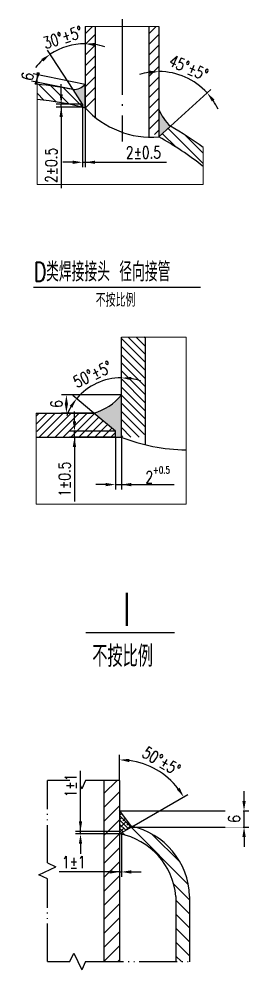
# Model space of a CAD drawing. Extents: x -14451 to -8511, y -379 to 8031.
# Drawn here: x -11173 to -10590, y 3323 to 5732 of the extents above; entities that cross this region are included whole.
import ezdxf

# ---------------------------------------------------------------- set-up
doc = ezdxf.new("R2010")
doc.units = 0
doc.header["$MEASUREMENT"] = 0
doc.linetypes.add('ACAD_ISO04W100', pattern=[30.5, 24, -3, 0.5, -3])
doc.linetypes.add('ACAD_ISO05W100', pattern=[34, 24, -3, 0.5, -3, 0.5, -3])
doc.layers.get('DEFPOINTS').update_dxf_attribs({"linetype": 'CONTINUOUS'})
for name, color, linetype in [('1中心线', 3, 'ACAD_ISO04W100'), ('3轮廓', 7, 'CONTINUOUS'), ('3轮廓、图框', 7, 'CONTINUOUS'), ('4文字、标注、剖面线', 5, 'CONTINUOUS'), ('4文字标注', 5, 'CONTINUOUS'), ('6断裂线', 6, 'ACAD_ISO05W100')]:
    doc.layers.add(name, color=color, linetype=linetype)
doc.layers.add('双点划线', color=6, linetype='ACAD_ISO05W100', lineweight=18)
doc.styles.add('HZ', font='ROMANS.shx', dxfattribs={"width": 0.75, "bigfont": 'hmhz.shx'})
doc.styles.add('样式 2', font='ROMANS.shx', dxfattribs={"width": 0.75, "bigfont": 'hmhz.shx'})
doc.dimstyles.new('1-4 装配总图', dxfattribs={"dimscale": 4, "dimtxt": 3, "dimasz": 2.5, "dimexe": 1.25, "dimexo": 0, "dimgap": 1, "dimtad": 1, "dimdec": 0, "dimdsep": 46, "dimtxsty": '样式 2', "dimcen": 2.5, "dimclrd": 256, "dimclre": 256, "dimclrt": 256, "dimadec": 0, "dimazin": 0, "dimtfac": 1, "dimtdec": 0, "dimtmove": 0, "dimatfit": 1, "dimfxl": 1, "dimtfill": 1, "dimtfillclr": 256, "dimlwd": -1, "dimarcsym": 0})

# ---------------------------------------------------------------- blocks, each defined once
blk = doc.blocks.new('*D65')
at = {"layer": '3轮廓', "color": 5, "lineweight": -2}
blk.add_line((-11035.6, 5553.3), (-11100.9, 5653.3), dxfattribs=at)
at = {"layer": '3轮廓', "color": 5}
for start, end in [(90, 123.1682), (72.3868, 81.1934), (131.9748, 140.7814)]:
    blk.add_arc((-11005, 5506.6), 162.8, start, end, dxfattribs=at)
for points in [[(-10979.8, 5671.6), (-10980.4, 5663.3), (-11005, 5669.4)], [(-11111.4, 5624.3), (-11116.5, 5630.9), (-11094.1, 5642.9)]]:
    blk.add_solid(points, dxfattribs=at)
at = {"layer": 'DEFPOINTS', "color": 0}
for p in [(-11005, 5703.1), (-11036.3, 5666.4), (-11035.6, 5553.3), (-11011.7, 5516.8), (-11005, 5507.2)]:
    blk.add_point(p, dxfattribs=at)
at = {"layer": '3轮廓', "color": 5, "insert": (-11061.8, 5685.6), "char_height": 30, "attachment_point": 5, "rotation": 17.583, "style": '样式 2'}
blk.add_mtext('30%%D%%P5%%d', dxfattribs=at)
blk = doc.blocks.new('*D66')
at = {"layer": '3轮廓', "color": 5}
for p, q in [((-11066.1, 5541.8), (-11066.1, 5566.8)), ((-11066.1, 5508.9), (-11066.1, 5516.8)), ((-11066.1, 5508.9), (-11066.1, 5303.3)), ((-11066.1, 5483.9), (-11066.1, 5458.9))]:
    blk.add_line(p, q, dxfattribs=at)
at = {"layer": '3轮廓', "color": 5, "lineweight": -2}
for p, q in [((-11011.7, 5516.8), (-11078.6, 5516.8)), ((-11011.7, 5508.9), (-11078.6, 5508.9))]:
    blk.add_line(p, q, dxfattribs=at)
at = {"layer": '3轮廓', "color": 5}
for points in [[(-11070.3, 5541.8), (-11061.9, 5541.8), (-11066.1, 5516.8)], [(-11061.9, 5483.9), (-11070.3, 5483.9), (-11066.1, 5508.9)]]:
    blk.add_solid(points, dxfattribs=at)
at = {"layer": 'DEFPOINTS', "color": 0}
for p in [(-11066.1, 5516.8), (-11011.7, 5516.8), (-11011.7, 5508.9)]:
    blk.add_point(p, dxfattribs=at)
at = {"layer": '3轮廓', "color": 5, "insert": (-11091.1, 5361.5), "char_height": 30, "attachment_point": 5, "rotation": 90, "style": '样式 2'}
blk.add_mtext('2%%P0.5', dxfattribs=at)
blk = doc.blocks.new('*D67')
at = {"layer": '3轮廓', "color": 5, "lineweight": -2}
for p, q in [((-11011.7, 5508.9), (-11011.7, 5356.7)), ((-11005, 5507.2), (-11005, 5356.7))]:
    blk.add_line(p, q, dxfattribs=at)
at = {"layer": '3轮廓', "color": 5}
for p, q in [((-11036.7, 5369.2), (-11061.7, 5369.2)), ((-11011.7, 5369.2), (-11005, 5369.2)), ((-11005, 5369.2), (-10799.5, 5369.2)), ((-10980, 5369.2), (-10955, 5369.2))]:
    blk.add_line(p, q, dxfattribs=at)
for points in [[(-11036.7, 5365.1), (-11036.7, 5373.4), (-11011.7, 5369.2)], [(-10980, 5373.4), (-10980, 5365.1), (-11005, 5369.2)]]:
    blk.add_solid(points, dxfattribs=at)
at = {"layer": 'DEFPOINTS', "color": 0}
for p in [(-11011.7, 5508.9), (-11005, 5507.2), (-11005, 5369.2)]:
    blk.add_point(p, dxfattribs=at)
at = {"layer": '3轮廓', "color": 5, "insert": (-10857.7, 5394.2), "char_height": 30, "attachment_point": 5, "style": '样式 2'}
blk.add_mtext('2%%P0.5', dxfattribs=at)
blk = doc.blocks.new('*D68')
at = {"layer": '3轮廓', "color": 5, "lineweight": -2}
blk.add_line((-10789, 5460.4), (-10687, 5553.6), dxfattribs=at)
at = {"layer": '3轮廓', "color": 5}
for start, end in [(98.6508, 107.3015), (42.4308, 90), (25.1293, 33.7801)]:
    blk.add_arc((-10818.6, 5433.4), 165.7, start, end, dxfattribs=at)
for points in [[(-10843.2, 5593.1), (-10843.8, 5601.4), (-10818.6, 5599.1)], [(-10677.5, 5528.1), (-10684.1, 5523), (-10696.2, 5545.2)]]:
    blk.add_solid(points, dxfattribs=at)
at = {"layer": 'DEFPOINTS', "color": 0}
for p in [(-10818.6, 5703.1), (-10731.4, 5574.4), (-10789, 5460.4), (-10818.6, 5433.4), (-10818.6, 5433.4)]:
    blk.add_point(p, dxfattribs=at)
at = {"layer": '3轮廓', "color": 5, "insert": (-10743.1, 5608.6), "char_height": 30, "attachment_point": 5, "rotation": 336.7001, "style": '样式 2'}
blk.add_mtext('45%%D%%P5%%D', dxfattribs=at)
blk = doc.blocks.new('*D69')
at = {"layer": '3轮廓', "color": 5, "lineweight": -2}
blk.add_line((-10983.6, 4734), (-11036.6, 4778.4), dxfattribs=at)
at = {"layer": '3轮廓', "color": 5}
for start, end in [(90, 140), (70.6611, 80.3306), (149.6694, 159.3389)]:
    blk.add_arc((-10913.4, 4675), 148.3, start, end, dxfattribs=at)
for points in [[(-10888.1, 4825.4), (-10888.8, 4817.1), (-10913.4, 4823.3)], [(-11038, 4747.5), (-11044.8, 4752.3), (-11027, 4770.4)]]:
    blk.add_solid(points, dxfattribs=at)
at = {"layer": 'DEFPOINTS', "color": 0}
for p in [(-10913.4, 4878.6), (-10955.9, 4817.1), (-10983.6, 4734), (-10928.5, 4687.7), (-10913.4, 4673.1)]:
    blk.add_point(p, dxfattribs=at)
at = {"layer": '3轮廓', "color": 5, "insert": (-10986.6, 4832.1), "char_height": 30, "attachment_point": 5, "rotation": 25, "style": '样式 2'}
blk.add_mtext('50%%d%%p5%%d', dxfattribs=at)
blk = doc.blocks.new('*D70')
at = {"layer": '3轮廓', "color": 5}
for p, q in [((-11032.4, 4712.9), (-11032.4, 4737.9)), ((-11032.4, 4673.1), (-11032.4, 4687.9)), ((-11032.4, 4673.1), (-11032.4, 4509.9)), ((-11032.4, 4648.1), (-11032.4, 4623.1))]:
    blk.add_line(p, q, dxfattribs=at)
at = {"layer": '3轮廓', "color": 5, "lineweight": -2}
for p, q in [((-10928.6, 4687.9), (-11044.9, 4687.9)), ((-10927.9, 4673.1), (-11044.9, 4673.1))]:
    blk.add_line(p, q, dxfattribs=at)
at = {"layer": '3轮廓', "color": 5}
for points in [[(-11036.6, 4712.9), (-11028.3, 4712.9), (-11032.4, 4687.9)], [(-11028.3, 4648.1), (-11036.6, 4648.1), (-11032.4, 4673.1)]]:
    blk.add_solid(points, dxfattribs=at)
at = {"layer": 'DEFPOINTS', "color": 0}
for p in [(-11032.4, 4687.9), (-10928.6, 4687.9), (-10927.9, 4673.1)]:
    blk.add_point(p, dxfattribs=at)
at = {"layer": '3轮廓', "color": 5, "insert": (-11057.4, 4566.5), "char_height": 30, "attachment_point": 5, "rotation": 90, "style": '样式 2'}
blk.add_mtext('1%%P0.5', dxfattribs=at)
blk = doc.blocks.new('*D71')
at = {"layer": '3轮廓', "color": 5, "lineweight": -2}
for p, q in [((-10928.6, 4673.1), (-10928.6, 4540.2)), ((-10913.4, 4673.1), (-10913.4, 4540.2))]:
    blk.add_line(p, q, dxfattribs=at)
at = {"layer": '3轮廓', "color": 5}
for p, q in [((-10953.6, 4552.7), (-10978.6, 4552.7)), ((-10928.6, 4552.7), (-10913.4, 4552.7)), ((-10913.4, 4552.7), (-10779.5, 4552.7)), ((-10888.4, 4552.7), (-10863.4, 4552.7))]:
    blk.add_line(p, q, dxfattribs=at)
for points in [[(-10953.6, 4548.5), (-10953.6, 4556.9), (-10928.6, 4552.7)], [(-10888.4, 4556.9), (-10888.4, 4548.5), (-10913.4, 4552.7)]]:
    blk.add_solid(points, dxfattribs=at)
at = {"layer": 'DEFPOINTS', "color": 0}
for p in [(-10928.6, 4673.1), (-10913.4, 4673.1), (-10913.4, 4552.7)]:
    blk.add_point(p, dxfattribs=at)
at = {"layer": '3轮廓', "color": 5, "insert": (-10821.4, 4577.7), "char_height": 30, "attachment_point": 5, "style": '样式 2'}
blk.add_mtext('{2{\\H0.58333x;\\S+0.5^ ;}}', dxfattribs=at)
blk = doc.blocks.new('*D72')
at = {"layer": '3轮廓', "color": 5, "lineweight": -2}
for p, q in [((-10913.4, 4780), (-11065.4, 4780)), ((-10983.6, 4734), (-11065.4, 4734))]:
    blk.add_line(p, q, dxfattribs=at)
at = {"layer": '3轮廓', "color": 5}
blk.add_line((-11052.9, 4755), (-11052.9, 4759), dxfattribs=at)
for points in [[(-11048.7, 4755), (-11057, 4755), (-11052.9, 4780)], [(-11057, 4759), (-11048.7, 4759), (-11052.9, 4734)]]:
    blk.add_solid(points, dxfattribs=at)
at = {"layer": 'DEFPOINTS', "color": 0}
for p in [(-10913.4, 4780), (-11052.9, 4734), (-10983.6, 4734)]:
    blk.add_point(p, dxfattribs=at)
at = {"layer": '3轮廓', "color": 5, "insert": (-11077.9, 4757), "char_height": 30, "attachment_point": 5, "rotation": 90, "style": '样式 2'}
blk.add_mtext('6', dxfattribs=at)
blk = doc.blocks.new('*D73')
at = {"layer": '3轮廓', "color": 5, "lineweight": -2}
for p, q in [((-11005.2, 5566.7), (-11137.2, 5593.5)), ((-11035.6, 5553.3), (-11141, 5574.7))]:
    blk.add_line(p, q, dxfattribs=at)
at = {"layer": '3轮廓', "color": 5}
blk.add_line((-11129.9, 5566.5), (-11123.8, 5596.7), dxfattribs=at)
for points in [[(-11125.8, 5565.7), (-11134, 5567.3), (-11124.9, 5591)], [(-11127.9, 5597.5), (-11119.7, 5595.8), (-11128.8, 5572.2)]]:
    blk.add_solid(points, dxfattribs=at)
at = {"layer": 'DEFPOINTS', "color": 0}
for p in [(-11128.8, 5572.2), (-11005.2, 5566.7), (-11035.6, 5553.3)]:
    blk.add_point(p, dxfattribs=at)
at = {"layer": '3轮廓', "color": 5, "insert": (-11151.4, 5586.6), "char_height": 30, "attachment_point": 5, "rotation": 78.5411, "style": '样式 2'}
blk.add_mtext('6', dxfattribs=at)
blk = doc.blocks.new('*D98')
at = {"layer": '3轮廓', "color": 5, "lineweight": -2}
for p, q in [((-10918.2, 3803.5), (-10918.2, 3868)), ((-10887.2, 3685.6), (-10744.8, 3767.8))]:
    blk.add_line(p, q, dxfattribs=at)
at = {"layer": '3轮廓', "color": 5}
blk.add_arc((-10918.2, 3667.7), 187.8, 37.6329, 82.3671, dxfattribs=at)
for points in [[(-10893, 3858), (-10893.5, 3849.7), (-10918.2, 3855.5)], [(-10773, 3780), (-10766, 3784.7), (-10755.6, 3761.6)]]:
    blk.add_solid(points, dxfattribs=at)
at = {"layer": 'DEFPOINTS', "color": 0}
for p in [(-10918.2, 3803.5), (-10918.2, 3667.7), (-10887.2, 3685.6), (-10918.2, 3343.8)]:
    blk.add_point(p, dxfattribs=at)
at = {"layer": '3轮廓', "color": 5, "insert": (-10811.8, 3852), "char_height": 30, "attachment_point": 5, "rotation": 330, "style": '样式 2', "bg_fill": 3, "box_fill_scale": 1.25, "bg_fill_color": 256, "bg_fill_true_color": 13158600, "bg_fill_transparency": 0}
blk.add_mtext('50%%D%%p5%%d', dxfattribs=at)
at = {"layer": 'DEFPOINTS', "color": 0}
blk.add_point((-10797.5, 3811.6), dxfattribs=at)
blk = doc.blocks.new('*D99')
at = {"layer": '3轮廓', "color": 5}
for p, q in [((-10602.7, 3751.3), (-10602.7, 3776.3)), ((-10602.7, 3685.1), (-10602.7, 3726.3)), ((-10602.7, 3660.1), (-10602.7, 3635.1))]:
    blk.add_line(p, q, dxfattribs=at)
at = {"layer": '3轮廓', "color": 5, "lineweight": -2}
for p, q in [((-10918.2, 3726.3), (-10590.2, 3726.3)), ((-10888.1, 3685.1), (-10590.2, 3685.1))]:
    blk.add_line(p, q, dxfattribs=at)
at = {"layer": '3轮廓', "color": 5}
for points in [[(-10606.9, 3751.3), (-10598.5, 3751.3), (-10602.7, 3726.3)], [(-10598.5, 3660.1), (-10606.9, 3660.1), (-10602.7, 3685.1)]]:
    blk.add_solid(points, dxfattribs=at)
at = {"layer": 'DEFPOINTS', "color": 0}
for p in [(-10918.2, 3726.3), (-10888.1, 3685.1)]:
    blk.add_point(p, dxfattribs=at)
at = {"layer": '3轮廓', "color": 5, "insert": (-10627.7, 3705.7), "char_height": 30, "attachment_point": 5, "rotation": 90, "style": '样式 2', "bg_fill": 3, "box_fill_scale": 1.25, "bg_fill_color": 256, "bg_fill_true_color": 13158600, "bg_fill_transparency": 0}
blk.add_mtext('6', dxfattribs=at)
at = {"layer": 'DEFPOINTS', "color": 0}
blk.add_point((-10602.7, 3726.3), dxfattribs=at)
blk = doc.blocks.new('*D100')
at = {"layer": '3轮廓', "color": 5, "lineweight": -2}
for p, q in [((-10918.2, 3667.7), (-10918.2, 3558.9)), ((-10913.6, 3670.3), (-10913.6, 3558.9))]:
    blk.add_line(p, q, dxfattribs=at)
at = {"layer": '3轮廓', "color": 5}
for p, q in [((-10918.2, 3571.4), (-11071.5, 3571.4)), ((-10943.2, 3571.4), (-10968.2, 3571.4)), ((-10918.2, 3571.4), (-10913.6, 3571.4)), ((-10888.6, 3571.4), (-10863.6, 3571.4))]:
    blk.add_line(p, q, dxfattribs=at)
for points in [[(-10943.2, 3567.2), (-10943.2, 3575.6), (-10918.2, 3571.4)], [(-10888.6, 3575.6), (-10888.6, 3567.2), (-10913.6, 3571.4)]]:
    blk.add_solid(points, dxfattribs=at)
at = {"layer": 'DEFPOINTS', "color": 0}
for p in [(-10918.2, 3667.7), (-10913.6, 3670.3), (-10913.6, 3571.4)]:
    blk.add_point(p, dxfattribs=at)
at = {"layer": '3轮廓', "color": 5, "insert": (-11034.2, 3596.4), "char_height": 30, "attachment_point": 5, "style": '样式 2', "bg_fill": 3, "box_fill_scale": 1.25, "bg_fill_color": 256, "bg_fill_true_color": 13158600, "bg_fill_transparency": 0}
blk.add_mtext('1%%p1', dxfattribs=at)
blk = doc.blocks.new('*D101')
at = {"layer": '3轮廓', "color": 5}
for p, q in [((-11017.1, 3674.3), (-11017.1, 3827.6)), ((-11017.1, 3699.3), (-11017.1, 3724.3)), ((-11017.1, 3667.7), (-11017.1, 3674.3)), ((-11017.1, 3642.7), (-11017.1, 3617.7))]:
    blk.add_line(p, q, dxfattribs=at)
at = {"layer": '3轮廓', "color": 5, "lineweight": -2}
for p, q in [((-10918.2, 3674.3), (-11029.6, 3674.3)), ((-10918.2, 3667.7), (-11029.6, 3667.7))]:
    blk.add_line(p, q, dxfattribs=at)
at = {"layer": '3轮廓', "color": 5}
for points in [[(-11021.2, 3699.3), (-11012.9, 3699.3), (-11017.1, 3674.3)], [(-11012.9, 3642.7), (-11021.2, 3642.7), (-11017.1, 3667.7)]]:
    blk.add_solid(points, dxfattribs=at)
at = {"layer": 'DEFPOINTS', "color": 0}
for p in [(-11017.1, 3674.3), (-10918.2, 3674.3), (-10918.2, 3667.7)]:
    blk.add_point(p, dxfattribs=at)
at = {"layer": '3轮廓', "color": 5, "insert": (-11042.1, 3790.3), "char_height": 30, "attachment_point": 5, "rotation": 90, "style": '样式 2', "bg_fill": 3, "box_fill_scale": 1.25, "bg_fill_color": 256, "bg_fill_true_color": 13158600, "bg_fill_transparency": 0}
blk.add_mtext('1%%p1', dxfattribs=at)

msp = doc.modelspace()

# ---------------------------------------------------------------- hatches: boundary and pattern name
at = {"layer": '4文字标注'}
h = msp.add_hatch(dxfattribs=at)
h.set_pattern_fill('ANSI31', color=256, scale=152.297297, style=0)
h.set_pattern_definition([(45, (-16229.803, -12749.056), (-13.461306, 13.461306), [])])
h.paths.add_polyline_path([(-10818.55567, 5712.97223), (-10843.86362, 5712.97223), (-10843.86362, 5446.71033, -0.0089413198), (-10818.55567, 5433.38504)])
edge = h.paths.add_edge_path()
edge.add_arc((-10988.86516, 5512.33308), 9.13784, 254.59407248, 360)
edge.add_line((-10979.72733, 5512.33308), (-10979.72733, 5712.97223))
edge.add_line((-10979.72733, 5712.97223), (-11005.03527, 5712.97223))
edge.add_line((-11005.03527, 5712.97223), (-11005.03527, 5507.17931))
edge.add_arc((-11203.75593, 4732.49221), 799.76872, 74.59407248, 75.61284965, ccw=False)
h = msp.add_hatch(dxfattribs=at)
h.set_pattern_fill('ANSI31', color=256, scale=152.297297, angle=90, style=0)
h.set_pattern_definition([(135, (-16229.803, -12749.056), (-13.461306, -13.461306), [])])
h.paths.add_polyline_path([(-11127.14753, 5566.82555), (-11127.14753, 5528.58338, -0.0366603841), (-11011.69861, 5508.8581), (-11011.69861, 5516.7833), (-11035.55061, 5553.27716, 0.0276496526)])
h.paths.add_polyline_path([(-10788.9512, 5460.44688), (-10818.55567, 5433.38504, -0.0381721751), (-10716.48113, 5366.67931), (-10706.36734, 5366.67931), (-10706.36734, 5406.72181, 0.0294227966)])
h = msp.add_hatch(color=256, dxfattribs=at)
edge = h.paths.add_edge_path()
edge.add_arc((-10713.73755, 5544.0003), 112.42005, 201.1912067, 228.00688679)
edge.add_line((-10788.9512, 5460.44688), (-10818.55567, 5433.38504))
edge.add_line((-10818.55567, 5433.38504), (-10818.55567, 5503.36253))
edge = h.paths.add_edge_path()
edge.add_arc((-11037.11133, 5597.82628), 44.57645, 272.00645795, 315.78193181)
edge.add_line((-11005.1638, 5566.73906), (-11005.03527, 5507.17931))
edge.add_arc((-11203.75593, 4732.49221), 799.76872, 75.61284965, 76.10513307)
edge.add_line((-11011.69861, 5508.8581), (-11011.69861, 5516.7833))
edge.add_line((-11011.69861, 5516.7833), (-11035.55061, 5553.27716))
h = msp.add_hatch(dxfattribs=at)
h.set_pattern_fill('ANSI31', color=256, scale=4.568919, angle=90, style=0)
h.set_pattern_definition([(135, (-21423.698, 5668.017), (-10.257516, -10.257516), [])])
h.paths.add_polyline_path([(-10852.44872, 4926.52422), (-10913.36764, 4926.52422), (-10913.36764, 4673.07411), (-10866.15548, 4673.07411, 0.4142135624), (-10852.44872, 4686.78087)])
h = msp.add_hatch(color=256, dxfattribs=at)
edge = h.paths.add_edge_path()
edge.add_arc((-11019.62462, 4865.70468), 136.54026, 285.28293114, 321.09696689)
edge.add_line((-10913.36764, 4779.95682), (-10913.36764, 4672.64376))
edge.add_arc((-10741.65564, 5114.96528), 474.48218, 248.64033746, 248.7834746, ccw=False)
edge.add_line((-10914.47212, 4673.07411), (-10928.59737, 4673.07411))
edge.add_line((-10928.59737, 4673.07411), (-10928.59737, 4687.90073))
edge.add_line((-10928.59737, 4687.90073), (-10983.63456, 4733.99303))
h = msp.add_hatch(dxfattribs=at)
h.set_pattern_fill('ANSI31', color=256, scale=114.222973, style=0)
h.set_pattern_definition([(45, (-16910.695, -13533.683), (-10.09598, 10.09598), [])])
h.paths.add_polyline_path([(-10983.63456, 4733.99303), (-11129.63151, 4733.99303, 0.0231544075), (-11128.86803, 4700.27065, 0.0270727652), (-11125.50397, 4673.07411), (-10928.59737, 4673.07411), (-10928.59737, 4687.81134)])

# ---------------------------------------------------------------- linework, layer by layer
at = {"layer": '1中心线', "ltscale": 8}
msp.add_line((-10911.79547, 5732.19043), (-10911.79547, 5422.23773), dxfattribs=at)
at = {"layer": '1中心线', "color": 5}
msp.add_line((-11011.69861, 5508.8581), (-11011.69861, 5516.7833), dxfattribs=at)
at = {"layer": '3轮廓、图框', "color": 7, "linetype": 'Continuous'}
for p, q in [((-11005.03527, 5712.97223), (-11005.03527, 5507.17931)), ((-10979.72733, 5712.97223), (-10979.72733, 5483.29264)), ((-10843.86362, 5712.97223), (-10843.86362, 5432.78335)), ((-10818.55567, 5712.97223), (-10818.55567, 5433.38504)), ((-11011.69861, 5516.7833), (-11035.55061, 5553.27716)), ((-10818.55567, 5433.38504), (-10788.9512, 5460.44688)), ((-10913.36764, 4673.07411), (-10913.36764, 4926.52422)), ((-10852.44872, 4653.59967), (-10852.44872, 4926.52422)), ((-11129.63151, 4733.99303), (-10983.63456, 4733.99303)), ((-10928.59737, 4687.90073), (-10983.63456, 4733.99303)), ((-10928.59737, 4673.07411), (-10928.59737, 4687.90073)), ((-11129.63151, 4673.07411), (-10914.47212, 4673.07411))]:
    msp.add_line(p, q, dxfattribs=at)
at = {"layer": '3轮廓、图框'}
for p, q in [((-11005.03527, 5507.17931), (-11005.1638, 5566.73906)), ((-11011.69861, 5516.7833), (-11011.69861, 5508.8581)), ((-11011.69861, 5508.8581), (-11005.03527, 5507.17931))]:
    msp.add_line(p, q, dxfattribs=at)
at = {"layer": '3轮廓、图框', "color": 7, "linetype": 'Continuous'}
for centre, radius, start, end in [((-11203.75593, 4732.49221), 837.84304, 78.41859835, 84.75381785), ((-11203.75593, 4732.49221), 799.76872, 75.61284965, 84.5033132), ((-10836.61112, 5660.27455), 227.60678, 222.27040677, 274.54990362), ((-11203.75593, 4732.49221), 837.84304, 53.58328637, 60.32454977), ((-11203.75593, 4732.49221), 799.76872, 51.54384819, 61.20746075), ((-10741.65564, 5114.96528), 474.48218, 248.64033746, 269.03149876)]:
    msp.add_arc(centre, radius, start, end, dxfattribs=at)
at = {"layer": '3轮廓、图框'}
for centre, radius, start, end in [((-11037.11133, 5597.82628), 44.57645, 272.00645795, 315.78193181), ((-10713.73755, 5544.0003), 112.42005, 201.1912067, 228.00688679), ((-11019.62462, 4865.70468), 136.54026, 285.28293114, 321.09696689)]:
    msp.add_arc(centre, radius, start, end, dxfattribs=at)
at = {"layer": '4文字、标注、剖面线'}
msp.add_line((-11003.72932, 4178.32221), (-10778.75643, 4178.32221), dxfattribs=at)
at = {"layer": '4文字标注'}
msp.add_line((-11135.80222, 5052.47318), (-10713.27425, 5052.47318), dxfattribs=at)
at = {"layer": '6断裂线', "ltscale": 4}
for p, q in [((-11044.187, 3803.46824, 0.23698), (-11034.17168, 3824.94619, 0.23698)), ((-11034.17168, 3824.94619, 0.23698), (-11014.14102, 3781.9903, 0.23698)), ((-11100.82446, 3594.29203, 0.23698), (-11100.82446, 3803.46824, 0.23698)), ((-11004.12569, 3803.46824, 0.23698), (-11014.14102, 3781.9903, 0.23698)), ((-11100.82446, 3594.29203, 0.23698), (-11079.34652, 3584.2767, 0.23698)), ((-11122.3024, 3564.24604, 0.23698), (-11079.34652, 3584.2767, 0.23698)), ((-11100.82446, 3554.23071, 0.23698), (-11122.3024, 3564.24604, 0.23698)), ((-11100.82446, 3344.54608, 0.23698), (-11100.82446, 3554.23071, 0.23698)), ((-11044.187, 3344.54608, 0.23698), (-11034.17168, 3366.02402, 0.23698)), ((-11034.17168, 3366.02402, 0.23698), (-11014.14102, 3323.06814, 0.23698)), ((-11100.82446, 3344.54608, 0.23698), (-11044.187, 3344.54608, 0.23698)), ((-11004.12569, 3344.54608, 0.23698), (-11014.14102, 3323.06814, 0.23698))]:
    msp.add_line(p, q, dxfattribs=at)
at = {"layer": '双点划线', "ltscale": 24}
for p, q in [((-11005.03527, 5712.97223), (-10818.55567, 5712.97223)), ((-11127.14753, 5566.82555), (-11127.14753, 5313.13522)), ((-10706.36734, 5313.13522), (-10706.36734, 5406.72181)), ((-11127.14753, 5313.13522), (-10706.36734, 5313.13522)), ((-10749.67569, 4926.52422), (-10913.36764, 4926.52422)), ((-10749.67569, 4503.28809), (-10749.67569, 4926.52422)), ((-11129.63151, 4733.99303), (-11129.63151, 4503.28809)), ((-11129.63151, 4503.28809), (-10749.67569, 4503.28809))]:
    msp.add_line(p, q, dxfattribs=at)

# ---------------------------------------------------------------- texts
at = {"layer": '4文字、标注、剖面线', "style": 'HZ', "width": 0.75}
for s, height, p in [('Ⅰ', 96, (-10933.99101, 4185.49748)), ('不按比例', 54, (-10987.28571, 4090.93306))]:
    msp.add_text(s, height=height, dxfattribs=at).set_placement(p)
at = {"layer": '4文字标注', "width": 0.7}
for s, height, style, p in [('D类焊接接头 径向接管', 48.7351352, '样式 2', (-11135.04736, 5067.32569)), ('不按比例', 34.114595, 'HZ', (-10978.3741, 5003.1003))]:
    msp.add_text(s, height=height, dxfattribs=dict(at, style=style)).set_placement(p)

# ---------------------------------------------------------------- dimensions: what is measured, and where the dimension line sits
at = {"layer": '3轮廓'}
for base, line1, line2, text, override, picture, middle in [((-11036.25731, 5666.37676), ((-11005.03527, 5703.12097), (-11005.03527, 5507.17931)), ((-11011.69861, 5516.7833), (-11035.55061, 5553.27716)), '30%%D%%P5%%d', {"dimscale": 10, "dimtxsty": '样式 2', "dimclrd": 5, "dimclre": 5, "dimclrt": 5, "dimtfill": 0}, '*D65', (-11054.21801, 5661.79212)), ((-10731.43391, 5574.3769), ((-10818.55567, 5703.12097), (-10818.55567, 5433.38504)), ((-10818.55567, 5433.38504), (-10788.9512, 5460.44688)), '45%%D%%P5%%D', {"dimscale": 10, "dimtxsty": '样式 2', "dimclrd": 5, "dimclre": 5, "dimclrt": 5, "dimtfill": 0}, '*D68', (-10752.99917, 5585.6061)), ((-10955.90411, 4817.11378), ((-10913.36764, 4673.07411), (-10913.36764, 4878.64886)), ((-10928.49726, 4687.72735), (-10983.63456, 4733.99303)), '50%%d%%p5%%d', {"dimscale": 10, "dimtxsty": '样式 2', "dimclrd": 5, "dimclre": 5, "dimclrt": 5, "dimtfill": 0}, '*D69', (-10976.04716, 4809.44875)), ((-10797.50087, 3811.55589), ((-10918.21594, 3803.46824, 0.23698), (-10918.21594, 3343.75371, 0.23698)), ((-10918.21594, 3667.69327, 0.23698), (-10887.21188, 3685.59347, 0.23698)), '50%%D%%p5%%d', {"dimscale": 10, "dimtxsty": '样式 2', "dimclrd": 5, "dimclre": 5, "dimclrt": 5}, '*D98', (-10824.31628, 3830.33225, 0.23698))]:
    dim = msp.add_angular_dim_2l(base=base, line1=line1, line2=line2, text=text, dimstyle='1-4 装配总图', override=override, dxfattribs=at)
    dim.commit()
    dim.dimension.update_dxf_attribs({"geometry": picture, "text_midpoint": middle, "dimtype": 162})
for base, p1, p2, angle, text, picture, middle in [((-11128.76138, 5572.17155), (-11005.1638, 5566.73906), (-11035.55061, 5553.27716), 78.54106116, '6', '*D73', (-11126.85117, 5581.59509)), ((-11066.10496, 5516.7833), (-11011.69861, 5508.8581), (-11011.69861, 5516.7833), 90, '2%%P0.5', '*D66', (-11066.10496, 5361.53667)), ((-11052.85833, 4733.99303), (-10913.36764, 4779.95682), (-10983.63456, 4733.99303), 90, '6', '*D72', (-11052.85833, 4756.97492)), ((-11032.42043, 4687.90073), (-10927.89059, 4673.07411), (-10928.59737, 4687.90073), 90, '1%%P0.5', '*D70', (-11032.42043, 4566.46697))]:
    dim = msp.add_linear_dim(base=base, p1=p1, p2=p2, angle=angle, text=text, dimstyle='1-4 装配总图', override={"dimscale": 10, "dimtxsty": '样式 2', "dimclrd": 5, "dimclre": 5, "dimclrt": 5, "dimtfill": 0}, dxfattribs=at)
    dim.commit()
    dim.dimension.update_dxf_attribs({"geometry": picture, "text_midpoint": middle, "dimtype": 160})
for base, p1, p2, text, picture, middle in [((-11005.03527, 5369.23152), (-11011.69861, 5508.8581), (-11005.03527, 5507.17931), '2%%P0.5', '*D67', (-10857.71384, 5369.23152)), ((-10913.36764, 4552.68617), (-10928.59737, 4673.07411), (-10913.36764, 4673.07411), '{2{\\H0.58333x;\\S+0.5^ ;}}', '*D71', (-10821.44813, 4552.68617))]:
    dim = msp.add_linear_dim(base=base, p1=p1, p2=p2, text=text, dimstyle='1-4 装配总图', override={"dimscale": 10, "dimtxsty": '样式 2', "dimclrd": 5, "dimclre": 5, "dimclrt": 5, "dimtfill": 0}, dxfattribs=at)
    dim.commit()
    dim.dimension.update_dxf_attribs({"geometry": picture, "text_midpoint": middle, "dimtype": 160})

# ---------------------------------------------------------------- next in the draw order: linework, layer by layer
at = {"layer": '3轮廓', "elevation": 0.23698}
msp.add_lwpolyline([(-10775.69852, 3509.62997, -0.0305798975), (-10775.31119, 3503.30293), (-10775.31119, 3343.75371)], format="xyb", dxfattribs=at)
msp.add_lwpolyline([(-10740.73066, 3509.40846), (-10740.73066, 3343.75371)], dxfattribs=at)
at = {"layer": '3轮廓', "color": 7, "linetype": 'Continuous', "elevation": 0.23698}
msp.add_lwpolyline([(-10740.73066, 3403.94148), (-10740.73066, 3343.75371)], dxfattribs=at)
at = {"layer": '6断裂线', "ltscale": 4}
msp.add_line((-11004.12569, 3344.54608, 0.23698), (-10740.73066, 3344.54608, 0.23698), dxfattribs=at)

# ---------------------------------------------------------------- next in the draw order: dimensions: what is measured, and where the dimension line sits
at = {"layer": '3轮廓'}
dim = msp.add_linear_dim(base=(-10602.69652, 3726.27413, 0.23698), p1=(-10888.05204, 3685.10841, 0.23698), p2=(-10918.2143, 3726.27413, 0.23698), angle=90, text='6', dimstyle='1-4 装配总图', override={"dimscale": 10, "dimtxsty": '样式 2', "dimclrd": 5, "dimclre": 5, "dimclrt": 5}, dxfattribs=at)
dim.commit()
dim.dimension.update_dxf_attribs({"geometry": '*D99', "text_midpoint": (-10627.69652, 3705.69127, 0.23698)})

# ---------------------------------------------------------------- next in the draw order: dimensions: what is measured, and where the dimension line sits
dim = msp.add_linear_dim(base=(-10913.63039, 3571.38981, 0.23698), p1=(-10918.21594, 3667.69327, 0.23698), p2=(-10913.63039, 3670.34074, 0.23698), text='1%%p1', dimstyle='1-4 装配总图', override={"dimscale": 10, "dimtxsty": '样式 2', "dimclrd": 5, "dimclre": 5, "dimclrt": 5}, dxfattribs=at)
dim.commit()
dim.dimension.update_dxf_attribs({"geometry": '*D100', "text_midpoint": (-11034.19808, 3571.38981, 0.23698), "dimtype": 160})

# ---------------------------------------------------------------- next in the draw order: linework, layer by layer
msp.add_arc((-10927.77749, 3504.25771, 0.23698), 187.11774, 1.57736871, 77.85647184, dxfattribs=at)

# ---------------------------------------------------------------- next in the draw order: dimensions: what is measured, and where the dimension line sits
dim = msp.add_linear_dim(base=(-11017.06452, 3674.31664, 0.23698), p1=(-10918.21594, 3667.69327, 0.23698), p2=(-10918.21594, 3674.31664, 0.23698), angle=90, text='1%%p1', dimstyle='1-4 装配总图', override={"dimscale": 10, "dimtxsty": '样式 2', "dimclrd": 5, "dimclre": 5, "dimclrt": 5}, dxfattribs=at)
dim.commit()
dim.dimension.update_dxf_attribs({"geometry": '*D101', "text_midpoint": (-11017.06452, 3790.29878, 0.23698), "dimtype": 160})

# ---------------------------------------------------------------- next in the draw order: hatches: boundary and pattern name
at = {"layer": '4文字标注'}
h = msp.add_hatch(dxfattribs=at)
h.set_pattern_fill('ANSI31', color=256, scale=7.899429, style=0)
h.set_pattern_definition([(45, (-52571.767, -1239.288), (-17.734723, 17.734723), [])])
h.paths.add_polyline_path([(-10918.21594, 3803.46824), (-10958.11756, 3803.46824), (-10958.11756, 3344.54608), (-10918.21594, 3344.54608)])
h = msp.add_hatch(dxfattribs=at)
h.set_pattern_fill('ANSI38', color=256, scale=2.369829, angle=90, style=0)
h.set_pattern_definition([(135, (-52571.767, -1239.288), (-5.3204169, -5.3204169), []), (225, (-52571.767, -1239.288), (-5.3204169, -15.9612507), [18.8105143, -11.2863086])])
h.paths.add_polyline_path([(-10918.21594, 3726.69019), (-10918.21594, 3667.69327), (-10887.21188, 3685.59347)])
h = msp.add_hatch(dxfattribs=at)
h.set_pattern_fill('ANSI31', color=256, scale=7.899429, angle=90, style=0)
h.set_pattern_definition([(135, (-52571.767, -1239.288), (-17.734723, -17.734723), [])])
h.paths.add_polyline_path([(-10888.41516, 3687.18845), (-10887.21188, 3685.59347), (-10917.98409, 3667.82713, -0.3372187741), (-10775.69852, 3509.62997, -0.0305798975), (-10775.31119, 3503.30293), (-10775.31119, 3344.54608), (-10740.73066, 3344.54608), (-10740.73066, 3403.94148), (-10740.73066, 3509.40846, 0.3456903888)])
h.paths.add_polyline_path([(-11048.04978, 3598.05038), (-10969.84544, 3598.05038), (-10969.84544, 3544.72924), (-11048.04978, 3544.72924)], flags=9)

# ---------------------------------------------------------------- next in the draw order: linework, layer by layer
at = {"layer": '3轮廓'}
for p, q in [((-10958.11756, 3803.46824, 0.23698), (-10958.11756, 3343.75371, 0.23698)), ((-10918.21594, 3803.46824, 0.23698), (-10918.21594, 3343.75371, 0.23698)), ((-10887.21188, 3685.59347, 0.23698), (-10918.21594, 3726.69019, 0.23698)), ((-10918.21594, 3667.69327, 0.23698), (-10887.21188, 3685.59347, 0.23698))]:
    msp.add_line(p, q, dxfattribs=at)
msp.add_arc((-10950.78534, 3495.23928, 0.23698), 175.67723, 4.69867945, 79.23896808, dxfattribs=at)
at = {"layer": '6断裂线', "ltscale": 4}
for p, q in [((-11044.187, 3803.46824, 0.23698), (-11100.82446, 3803.46824, 0.23698)), ((-10918.21594, 3803.46824, 0.23698), (-11004.12569, 3803.46824, 0.23698))]:
    msp.add_line(p, q, dxfattribs=at)

doc.saveas('drawing.dxf')
